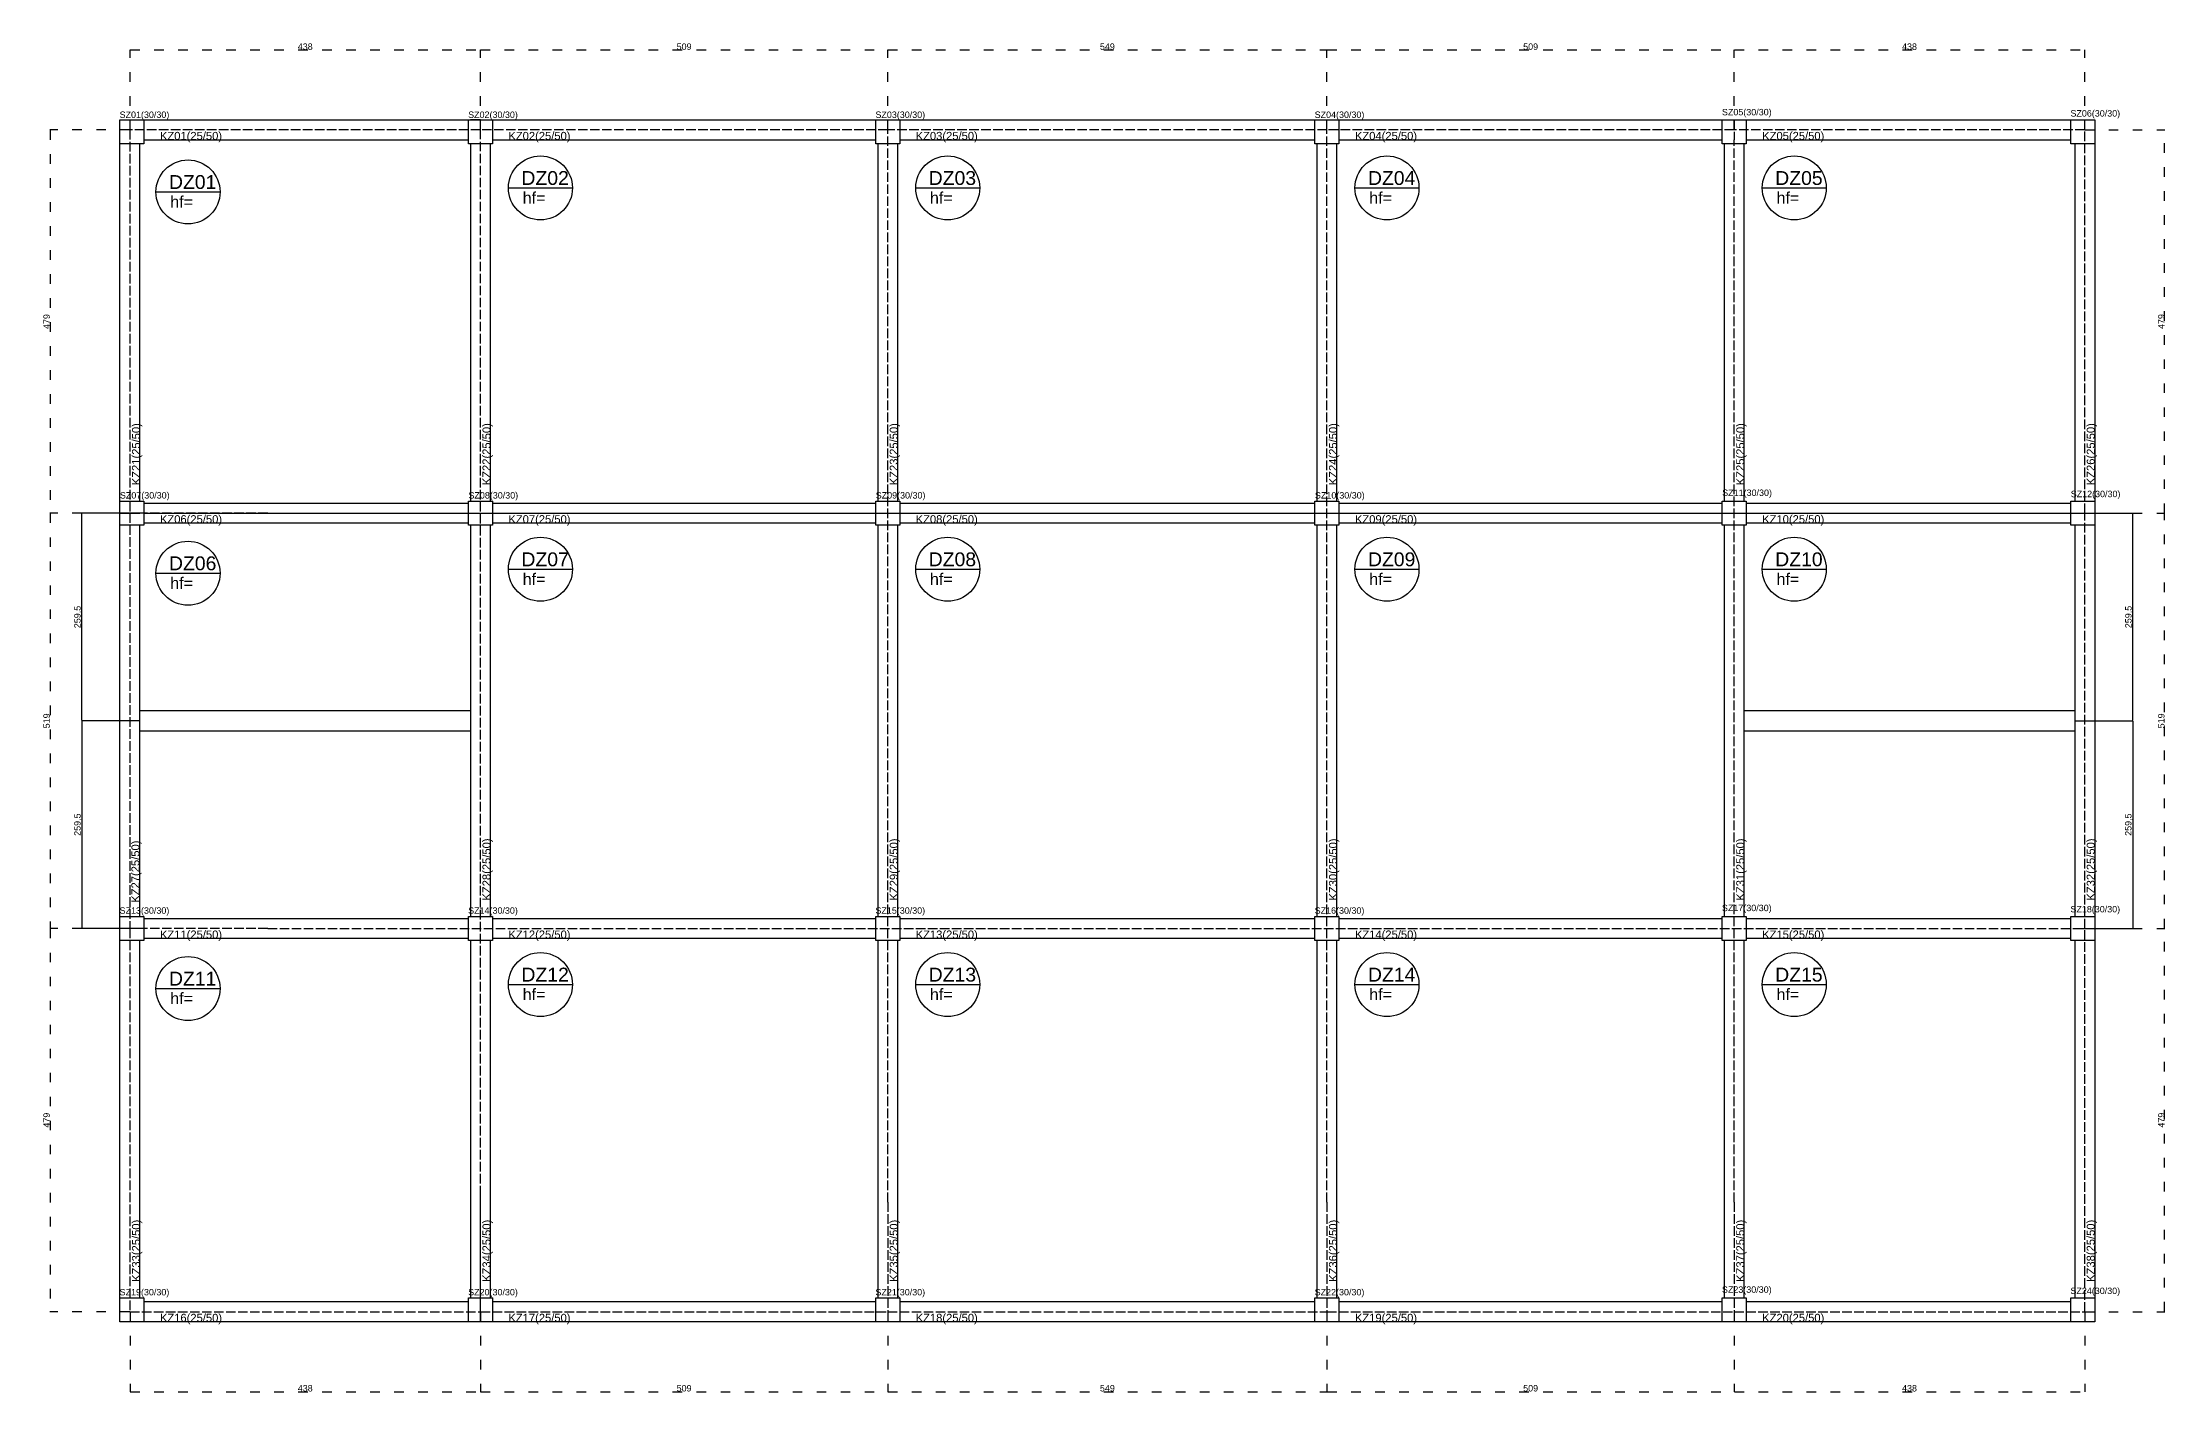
# Model space of a CAD drawing. Header units: centimetres. Extents: x 298 to 3254, y 299 to 4427.
# Drawn here: x 441 to 3094, y 299 to 1986 of the extents above; entities that cross this region are included whole.
import ezdxf

# ---------------------------------------------------------------- set-up
doc = ezdxf.new("R2010")
doc.units = ezdxf.units.CM
doc.linetypes.add('ACAD_ISO02W100', pattern=[15, 12, -3])
doc.linetypes.add('ACAD_ISO03W100', pattern=[30, 12, -18])
for name, color, linetype in [('Düz', 130, 'Continuous'), ('Kesikli', 50, 'ACAD_ISO02W100'), ('kolon', 70, 'Continuous'), ('mesafe düz', 10, 'Continuous'), ('Mesafe Kes', 10, 'ACAD_ISO03W100'), ('çizgi', 7, 'Continuous')]:
    doc.layers.add(name, color=color, linetype=linetype)
doc.styles.get("Standard").update_dxf_attribs({"font": 'arial.ttf'})
doc.dimstyles.new('ISO-25', dxfattribs={"dimscale": 0.1, "dimtxt": 80, "dimasz": 2.5, "dimexe": 1.25, "dimexo": 0.625, "dimtad": 1, "dimtxsty": 'Standard', "dimcen": 2.5, "dimadec": 0, "dimazin": 0, "dimtfac": 1, "dimtmove": 0, "dimatfit": 3, "dimfxl": 1, "dimarcsym": 0})

# ---------------------------------------------------------------- blocks, each defined once
blk = doc.blocks.new('*D8')
at = {"layer": 'Defpoints', "color": 0, "transparency": 16777216}
for p in [(988, 1976.9), (550, 1877), (988, 1877)]:
    blk.add_point(p, dxfattribs=at)
at = {"layer": 'Mesafe Kes', "color": 0, "lineweight": -2, "transparency": 16777216}
for p, q in [((550, 1877.1), (550, 1977)), ((550.2, 1976.9), (987.7, 1976.9)), ((988, 1877.1), (988, 1977))]:
    blk.add_line(p, q, dxfattribs=at)
at = {"layer": 'Mesafe Kes', "color": 0, "transparency": 16777216}
for points in [[(550.2, 1976.9), (550.2, 1976.8), (550, 1976.9)], [(987.7, 1976.9), (987.7, 1976.8), (988, 1976.9)]]:
    blk.add_solid(points, dxfattribs=at)
at = {"layer": 'Mesafe Kes', "color": 0, "transparency": 16777216, "insert": (769, 1981), "char_height": 8, "attachment_point": 5}
blk.add_mtext('438', dxfattribs=at)
blk = doc.blocks.new('*D9')
at = {"layer": 'Defpoints', "color": 0, "transparency": 16777216}
for p in [(1497, 1976.9), (988, 1877), (1497, 1877)]:
    blk.add_point(p, dxfattribs=at)
at = {"layer": 'Mesafe Kes', "color": 0, "lineweight": -2, "transparency": 16777216}
for p, q in [((988, 1877.1), (988, 1977)), ((988.2, 1976.9), (1496.7, 1976.9)), ((1497, 1877.1), (1497, 1977))]:
    blk.add_line(p, q, dxfattribs=at)
at = {"layer": 'Mesafe Kes', "color": 0, "transparency": 16777216}
for points in [[(988.2, 1976.9), (988.2, 1976.8), (988, 1976.9)], [(1496.7, 1976.9), (1496.7, 1976.8), (1497, 1976.9)]]:
    blk.add_solid(points, dxfattribs=at)
at = {"layer": 'Mesafe Kes', "color": 0, "transparency": 16777216, "insert": (1242.5, 1981), "char_height": 8, "attachment_point": 5}
blk.add_mtext('509', dxfattribs=at)
blk = doc.blocks.new('*D10')
at = {"layer": 'Defpoints', "color": 0, "transparency": 16777216}
for p in [(2046, 1976.9), (1497, 1877), (2046, 1877)]:
    blk.add_point(p, dxfattribs=at)
at = {"layer": 'Mesafe Kes', "color": 0, "lineweight": -2, "transparency": 16777216}
for p, q in [((1497, 1877.1), (1497, 1977)), ((1497.2, 1976.9), (2045.7, 1976.9)), ((2046, 1877.1), (2046, 1977))]:
    blk.add_line(p, q, dxfattribs=at)
at = {"layer": 'Mesafe Kes', "color": 0, "transparency": 16777216}
for points in [[(1497.2, 1976.9), (1497.2, 1976.8), (1497, 1976.9)], [(2045.7, 1976.9), (2045.7, 1976.8), (2046, 1976.9)]]:
    blk.add_solid(points, dxfattribs=at)
at = {"layer": 'Mesafe Kes', "color": 0, "transparency": 16777216, "insert": (1771.5, 1981), "char_height": 8, "attachment_point": 5}
blk.add_mtext('549', dxfattribs=at)
blk = doc.blocks.new('*D11')
at = {"layer": 'Defpoints', "color": 0, "transparency": 16777216}
for p in [(2555, 1976.9), (2046, 1877), (2555, 1877)]:
    blk.add_point(p, dxfattribs=at)
at = {"layer": 'Mesafe Kes', "color": 0, "lineweight": -2, "transparency": 16777216}
for p, q in [((2046, 1877.1), (2046, 1977)), ((2046.2, 1976.9), (2554.7, 1976.9)), ((2555, 1877.1), (2555, 1977))]:
    blk.add_line(p, q, dxfattribs=at)
at = {"layer": 'Mesafe Kes', "color": 0, "transparency": 16777216}
for points in [[(2046.2, 1976.9), (2046.2, 1976.8), (2046, 1976.9)], [(2554.7, 1976.9), (2554.7, 1976.8), (2555, 1976.9)]]:
    blk.add_solid(points, dxfattribs=at)
at = {"layer": 'Mesafe Kes', "color": 0, "transparency": 16777216, "insert": (2300.5, 1981), "char_height": 8, "attachment_point": 5}
blk.add_mtext('509', dxfattribs=at)
blk = doc.blocks.new('*D12')
at = {"layer": 'Defpoints', "color": 0, "transparency": 16777216}
for p in [(2993, 1976.9), (2555, 1877), (2993, 1877)]:
    blk.add_point(p, dxfattribs=at)
at = {"layer": 'Mesafe Kes', "color": 0, "lineweight": -2, "transparency": 16777216}
for p, q in [((2555, 1877.1), (2555, 1977)), ((2555.2, 1976.9), (2992.7, 1976.9)), ((2993, 1877.1), (2993, 1977))]:
    blk.add_line(p, q, dxfattribs=at)
at = {"layer": 'Mesafe Kes', "color": 0, "transparency": 16777216}
for points in [[(2555.2, 1976.9), (2555.2, 1976.8), (2555, 1976.9)], [(2992.7, 1976.9), (2992.7, 1976.8), (2993, 1976.9)]]:
    blk.add_solid(points, dxfattribs=at)
at = {"layer": 'Mesafe Kes', "color": 0, "transparency": 16777216, "insert": (2774, 1981), "char_height": 8, "attachment_point": 5}
blk.add_mtext('438', dxfattribs=at)
blk = doc.blocks.new('*D13')
at = {"layer": 'Defpoints', "color": 0, "transparency": 16777216}
for p in [(550, 1877), (450, 1398), (550, 1398)]:
    blk.add_point(p, dxfattribs=at)
at = {"layer": 'Mesafe Kes', "color": 0, "lineweight": -2, "transparency": 16777216}
for p, q in [((549.9, 1877), (449.8, 1877)), ((450, 1876.8), (450, 1398.3)), ((549.9, 1398), (449.8, 1398))]:
    blk.add_line(p, q, dxfattribs=at)
at = {"layer": 'Mesafe Kes', "color": 0, "transparency": 16777216}
for points in [[(449.9, 1876.8), (450, 1876.8), (450, 1877)], [(449.9, 1398.3), (450, 1398.3), (450, 1398)]]:
    blk.add_solid(points, dxfattribs=at)
at = {"layer": 'Mesafe Kes', "color": 0, "transparency": 16777216, "insert": (445.8, 1637.5), "char_height": 8, "attachment_point": 5, "rotation": 90}
blk.add_mtext('479', dxfattribs=at)
blk = doc.blocks.new('*D14')
at = {"layer": 'Defpoints', "color": 0, "transparency": 16777216}
for p in [(550, 1398), (450, 879), (550, 879)]:
    blk.add_point(p, dxfattribs=at)
at = {"layer": 'Mesafe Kes', "color": 0, "lineweight": -2, "transparency": 16777216}
for p, q in [((549.9, 1398), (449.8, 1398)), ((450, 1397.8), (450, 879.3)), ((549.9, 879), (449.8, 879))]:
    blk.add_line(p, q, dxfattribs=at)
at = {"layer": 'Mesafe Kes', "color": 0, "transparency": 16777216}
for points in [[(449.9, 1397.8), (450, 1397.8), (450, 1398)], [(449.9, 879.3), (450, 879.3), (450, 879)]]:
    blk.add_solid(points, dxfattribs=at)
at = {"layer": 'Mesafe Kes', "color": 0, "transparency": 16777216, "insert": (445.8, 1138.5), "char_height": 8, "attachment_point": 5, "rotation": 90}
blk.add_mtext('519', dxfattribs=at)
blk = doc.blocks.new('*D15')
at = {"layer": 'Defpoints', "color": 0, "transparency": 16777216}
for p in [(550, 879), (450, 400), (550, 400)]:
    blk.add_point(p, dxfattribs=at)
at = {"layer": 'Mesafe Kes', "color": 0, "lineweight": -2, "transparency": 16777216}
for p, q in [((549.9, 879), (449.8, 879)), ((450, 878.8), (450, 400.3)), ((549.9, 400), (449.8, 400))]:
    blk.add_line(p, q, dxfattribs=at)
at = {"layer": 'Mesafe Kes', "color": 0, "transparency": 16777216}
for points in [[(449.9, 878.8), (450, 878.8), (450, 879)], [(449.9, 400.3), (450, 400.3), (450, 400)]]:
    blk.add_solid(points, dxfattribs=at)
at = {"layer": 'Mesafe Kes', "color": 0, "transparency": 16777216, "insert": (445.8, 639.5), "char_height": 8, "attachment_point": 5, "rotation": 90}
blk.add_mtext('479', dxfattribs=at)
blk = doc.blocks.new('*D16')
at = {"layer": 'Defpoints', "color": 0, "transparency": 16777216}
for p in [(550, 400), (988, 400), (988, 300.2)]:
    blk.add_point(p, dxfattribs=at)
at = {"layer": 'Mesafe Kes', "color": 0, "lineweight": -2, "transparency": 16777216}
for p, q in [((550, 399.9), (550, 300.1)), ((988, 399.9), (988, 300.1)), ((550.2, 300.2), (987.7, 300.2))]:
    blk.add_line(p, q, dxfattribs=at)
at = {"layer": 'Mesafe Kes', "color": 0, "transparency": 16777216}
for points in [[(550.2, 300.3), (550.2, 300.2), (550, 300.2)], [(987.7, 300.3), (987.7, 300.2), (988, 300.2)]]:
    blk.add_solid(points, dxfattribs=at)
at = {"layer": 'Mesafe Kes', "color": 0, "transparency": 16777216, "insert": (769, 304.4), "char_height": 8, "attachment_point": 5}
blk.add_mtext('438', dxfattribs=at)
blk = doc.blocks.new('*D17')
at = {"layer": 'Defpoints', "color": 0, "transparency": 16777216}
for p in [(988, 400), (1497, 400), (1497, 300.2)]:
    blk.add_point(p, dxfattribs=at)
at = {"layer": 'Mesafe Kes', "color": 0, "lineweight": -2, "transparency": 16777216}
for p, q in [((988, 399.9), (988, 300.1)), ((1497, 399.9), (1497, 300.1)), ((988.2, 300.2), (1496.7, 300.2))]:
    blk.add_line(p, q, dxfattribs=at)
at = {"layer": 'Mesafe Kes', "color": 0, "transparency": 16777216}
for points in [[(988.2, 300.3), (988.2, 300.2), (988, 300.2)], [(1496.7, 300.3), (1496.7, 300.2), (1497, 300.2)]]:
    blk.add_solid(points, dxfattribs=at)
at = {"layer": 'Mesafe Kes', "color": 0, "transparency": 16777216, "insert": (1242.5, 304.4), "char_height": 8, "attachment_point": 5}
blk.add_mtext('509', dxfattribs=at)
blk = doc.blocks.new('*D18')
at = {"layer": 'Defpoints', "color": 0, "transparency": 16777216}
for p in [(1497, 400), (2046, 400), (2046, 300.2)]:
    blk.add_point(p, dxfattribs=at)
at = {"layer": 'Mesafe Kes', "color": 0, "lineweight": -2, "transparency": 16777216}
for p, q in [((1497, 399.9), (1497, 300.1)), ((2046, 399.9), (2046, 300.1)), ((1497.2, 300.2), (2045.7, 300.2))]:
    blk.add_line(p, q, dxfattribs=at)
at = {"layer": 'Mesafe Kes', "color": 0, "transparency": 16777216}
for points in [[(1497.2, 300.3), (1497.2, 300.2), (1497, 300.2)], [(2045.7, 300.3), (2045.7, 300.2), (2046, 300.2)]]:
    blk.add_solid(points, dxfattribs=at)
at = {"layer": 'Mesafe Kes', "color": 0, "transparency": 16777216, "insert": (1771.5, 304.4), "char_height": 8, "attachment_point": 5}
blk.add_mtext('549', dxfattribs=at)
blk = doc.blocks.new('*D19')
at = {"layer": 'Defpoints', "color": 0, "transparency": 16777216}
for p in [(2046, 400), (2555, 400), (2555, 300.2)]:
    blk.add_point(p, dxfattribs=at)
at = {"layer": 'Mesafe Kes', "color": 0, "lineweight": -2, "transparency": 16777216}
for p, q in [((2046, 399.9), (2046, 300.1)), ((2555, 399.9), (2555, 300.1)), ((2046.2, 300.2), (2554.7, 300.2))]:
    blk.add_line(p, q, dxfattribs=at)
at = {"layer": 'Mesafe Kes', "color": 0, "transparency": 16777216}
for points in [[(2046.2, 300.3), (2046.2, 300.2), (2046, 300.2)], [(2554.7, 300.3), (2554.7, 300.2), (2555, 300.2)]]:
    blk.add_solid(points, dxfattribs=at)
at = {"layer": 'Mesafe Kes', "color": 0, "transparency": 16777216, "insert": (2300.5, 304.4), "char_height": 8, "attachment_point": 5}
blk.add_mtext('509', dxfattribs=at)
blk = doc.blocks.new('*D20')
at = {"layer": 'Defpoints', "color": 0, "transparency": 16777216}
for p in [(2555, 400), (2993, 400), (2993, 300.2)]:
    blk.add_point(p, dxfattribs=at)
at = {"layer": 'Mesafe Kes', "color": 0, "lineweight": -2, "transparency": 16777216}
for p, q in [((2555, 399.9), (2555, 300.1)), ((2993, 399.9), (2993, 300.1)), ((2555.2, 300.2), (2992.7, 300.2))]:
    blk.add_line(p, q, dxfattribs=at)
at = {"layer": 'Mesafe Kes', "color": 0, "transparency": 16777216}
for points in [[(2555.2, 300.3), (2555.2, 300.2), (2555, 300.2)], [(2992.7, 300.3), (2992.7, 300.2), (2993, 300.2)]]:
    blk.add_solid(points, dxfattribs=at)
at = {"layer": 'Mesafe Kes', "color": 0, "transparency": 16777216, "insert": (2774, 304.4), "char_height": 8, "attachment_point": 5}
blk.add_mtext('438', dxfattribs=at)
blk = doc.blocks.new('*D21')
at = {"layer": 'Defpoints', "color": 0, "transparency": 16777216}
for p in [(2993, 879), (3092.9, 879), (2993, 400)]:
    blk.add_point(p, dxfattribs=at)
at = {"layer": 'Mesafe Kes', "color": 0, "lineweight": -2, "transparency": 16777216}
for p, q in [((2993, 879), (3093, 879)), ((3092.9, 400.3), (3092.9, 878.8)), ((2993, 400), (3093, 400))]:
    blk.add_line(p, q, dxfattribs=at)
at = {"layer": 'Mesafe Kes', "color": 0, "transparency": 16777216}
for points in [[(3092.9, 878.8), (3093, 878.8), (3092.9, 879)], [(3092.9, 400.3), (3093, 400.3), (3092.9, 400)]]:
    blk.add_solid(points, dxfattribs=at)
at = {"layer": 'Mesafe Kes', "color": 0, "transparency": 16777216, "insert": (3088.8, 639.5), "char_height": 8, "attachment_point": 5, "rotation": 90}
blk.add_mtext('479', dxfattribs=at)
blk = doc.blocks.new('*D22')
at = {"layer": 'Defpoints', "color": 0, "transparency": 16777216}
for p in [(2993, 1398), (3092.9, 1398), (2993, 879)]:
    blk.add_point(p, dxfattribs=at)
at = {"layer": 'Mesafe Kes', "color": 0, "lineweight": -2, "transparency": 16777216}
for p, q in [((2993, 1398), (3093, 1398)), ((3092.9, 879.3), (3092.9, 1397.8)), ((2993, 879), (3093, 879))]:
    blk.add_line(p, q, dxfattribs=at)
at = {"layer": 'Mesafe Kes', "color": 0, "transparency": 16777216}
for points in [[(3092.9, 1397.8), (3093, 1397.8), (3092.9, 1398)], [(3092.9, 879.3), (3093, 879.3), (3092.9, 879)]]:
    blk.add_solid(points, dxfattribs=at)
at = {"layer": 'Mesafe Kes', "color": 0, "transparency": 16777216, "insert": (3088.8, 1138.5), "char_height": 8, "attachment_point": 5, "rotation": 90}
blk.add_mtext('519', dxfattribs=at)
blk = doc.blocks.new('*D23')
at = {"layer": 'Defpoints', "color": 0, "transparency": 16777216}
for p in [(2993, 1877), (3092.9, 1877), (2993, 1398)]:
    blk.add_point(p, dxfattribs=at)
at = {"layer": 'Mesafe Kes', "color": 0, "lineweight": -2, "transparency": 16777216}
for p, q in [((2993, 1877), (3093, 1877)), ((3092.9, 1398.3), (3092.9, 1876.8)), ((2993, 1398), (3093, 1398))]:
    blk.add_line(p, q, dxfattribs=at)
at = {"layer": 'Mesafe Kes', "color": 0, "transparency": 16777216}
for points in [[(3092.9, 1876.8), (3093, 1876.8), (3092.9, 1877)], [(3092.9, 1398.3), (3093, 1398.3), (3092.9, 1398)]]:
    blk.add_solid(points, dxfattribs=at)
at = {"layer": 'Mesafe Kes', "color": 0, "transparency": 16777216, "insert": (3088.8, 1637.5), "char_height": 8, "attachment_point": 5, "rotation": 90}
blk.add_mtext('479', dxfattribs=at)
blk = doc.blocks.new('*D25')
at = {"layer": 'Defpoints', "color": 0, "transparency": 16777216}
for p in [(2980.5, 1398), (3053.1, 1398), (2980.5, 1138.5)]:
    blk.add_point(p, dxfattribs=at)
at = {"layer": 'mesafe düz', "color": 0, "lineweight": -2, "transparency": 16777216}
for p, q in [((2980.5, 1398), (3053.3, 1398)), ((3053.1, 1138.8), (3053.1, 1397.8)), ((2980.5, 1138.5), (3053.3, 1138.5))]:
    blk.add_line(p, q, dxfattribs=at)
at = {"layer": 'mesafe düz', "color": 0, "transparency": 16777216}
for points in [[(3053.1, 1397.8), (3053.2, 1397.8), (3053.1, 1398)], [(3053.1, 1138.8), (3053.2, 1138.8), (3053.1, 1138.5)]]:
    blk.add_solid(points, dxfattribs=at)
at = {"layer": 'mesafe düz', "color": 0, "transparency": 16777216, "insert": (3048.3, 1268.3), "char_height": 8, "attachment_point": 5, "rotation": 90}
blk.add_mtext('259,5', dxfattribs=at)
blk = doc.blocks.new('*D26')
at = {"layer": 'Defpoints', "color": 0, "transparency": 16777216}
for p in [(2980.5, 1138.5), (2980.5, 879), (3053.1, 879)]:
    blk.add_point(p, dxfattribs=at)
at = {"layer": 'mesafe düz', "color": 0, "lineweight": -2, "transparency": 16777216}
for p, q in [((2980.5, 1138.5), (3053.2, 1138.5)), ((3053.1, 1138.3), (3053.1, 879.3)), ((2980.5, 879), (3053.2, 879))]:
    blk.add_line(p, q, dxfattribs=at)
at = {"layer": 'mesafe düz', "color": 0, "transparency": 16777216}
for points in [[(3053.1, 1138.3), (3053.1, 1138.3), (3053.1, 1138.5)], [(3053.1, 879.3), (3053.1, 879.3), (3053.1, 879)]]:
    blk.add_solid(points, dxfattribs=at)
at = {"layer": 'mesafe düz', "color": 0, "transparency": 16777216, "insert": (3048.2, 1008.8), "char_height": 8, "attachment_point": 5, "rotation": 90}
blk.add_mtext('259,5', dxfattribs=at)
blk = doc.blocks.new('*D28')
at = {"layer": 'Defpoints', "color": 0, "transparency": 16777216}
for p in [(562.5, 1138.5), (489.9, 879), (562.5, 879)]:
    blk.add_point(p, dxfattribs=at)
at = {"layer": 'mesafe düz', "color": 0, "lineweight": -2, "transparency": 16777216}
for p, q in [((562.4, 1138.5), (489.8, 1138.5)), ((489.9, 1138.3), (489.9, 879.3)), ((562.4, 879), (489.8, 879))]:
    blk.add_line(p, q, dxfattribs=at)
at = {"layer": 'mesafe düz', "color": 0, "transparency": 16777216}
for points in [[(489.9, 1138.3), (490, 1138.3), (489.9, 1138.5)], [(489.9, 879.3), (490, 879.3), (489.9, 879)]]:
    blk.add_solid(points, dxfattribs=at)
at = {"layer": 'mesafe düz', "color": 0, "transparency": 16777216, "insert": (485, 1008.8), "char_height": 8, "attachment_point": 5, "rotation": 90}
blk.add_mtext('259,5', dxfattribs=at)
blk = doc.blocks.new('*D69')
at = {"layer": 'Defpoints', "color": 0, "transparency": 16777216}
for p in [(489.8, 1398), (562.5, 1398), (562.5, 1138.5)]:
    blk.add_point(p, dxfattribs=at)
at = {"layer": 'mesafe düz', "color": 0, "lineweight": -2, "transparency": 16777216}
for p, q in [((562.4, 1398), (489.7, 1398)), ((489.8, 1138.8), (489.8, 1397.8)), ((562.4, 1138.5), (489.7, 1138.5))]:
    blk.add_line(p, q, dxfattribs=at)
at = {"layer": 'mesafe düz', "color": 0, "transparency": 16777216}
for points in [[(489.8, 1397.8), (489.9, 1397.8), (489.8, 1398)], [(489.8, 1138.8), (489.9, 1138.8), (489.8, 1138.5)]]:
    blk.add_solid(points, dxfattribs=at)
at = {"layer": 'mesafe düz', "color": 0, "transparency": 16777216, "insert": (485, 1268.3), "char_height": 8, "attachment_point": 5, "rotation": 90}
blk.add_mtext('259,5', dxfattribs=at)

msp = doc.modelspace()

# ---------------------------------------------------------------- linework, layer by layer
at = {"layer": 'Düz'}
for p, q in [((537.466, 1877.009), (537.466, 1889.509)), ((537.466, 1889.509), (549.966, 1889.509)), ((549.966, 1889.509), (987.966, 1889.509)), ((987.966, 1889.509), (975.466, 1889.509)), ((987.966, 1889.509), (975.466, 1889.509)), ((987.966, 1889.509), (1496.966, 1889.509)), ((1496.966, 1889.509), (2045.966, 1889.509)), ((2045.966, 1889.509), (2554.966, 1889.509)), ((2554.966, 1889.509), (2992.966, 1889.509)), ((2992.966, 1889.509), (3005.466, 1889.509)), ((3005.466, 1889.509), (3005.466, 1877.009)), ((537.466, 1398.009), (537.466, 1877.009)), ((562.466, 1413.009), (562.466, 1859.509)), ((567.466, 1864.509), (972.966, 1864.509)), ((975.466, 1859.509), (975.466, 1413.009)), ((1000.466, 1413.009), (1000.466, 1859.509)), ((1002.966, 1864.509), (1481.966, 1864.509)), ((1484.466, 1859.509), (1484.466, 1413.009)), ((1509.466, 1413.009), (1509.466, 1859.509)), ((1511.966, 1864.509), (2030.966, 1864.509)), ((2033.466, 1859.509), (2033.466, 1413.009)), ((2058.466, 1413.009), (2058.466, 1859.509)), ((2060.966, 1864.509), (2539.966, 1864.509)), ((2542.466, 1859.509), (2542.466, 1413.009)), ((2567.466, 1413.009), (2567.466, 1859.509)), ((2569.966, 1864.509), (2975.466, 1864.509)), ((2980.466, 1859.509), (2980.466, 1413.009)), ((3005.466, 1877.009), (3005.466, 1398.009)), ((537.466, 1398.009), (537.466, 1410.509)), ((567.466, 1410.509), (972.966, 1410.509)), ((1002.966, 1410.509), (1481.966, 1410.509)), ((1511.966, 1410.509), (2030.966, 1410.509)), ((2060.966, 1410.509), (2539.966, 1410.509)), ((2569.966, 1410.509), (2975.466, 1410.509)), ((3005.466, 1410.509), (3005.466, 1385.509)), ((537.466, 879.009), (537.466, 1398.009)), ((537.466, 1398.009), (562.466, 1398.009)), ((562.466, 894.009), (562.466, 1383.009)), ((567.466, 1398.009), (987.966, 1398.009)), ((972.966, 1385.509), (567.466, 1385.509)), ((975.466, 1383.009), (975.466, 894.009)), ((987.966, 1398.009), (1496.966, 1398.009)), ((1000.466, 894.009), (1000.466, 1383.009)), ((1481.966, 1385.509), (1002.966, 1385.509)), ((1484.466, 1383.009), (1484.466, 894.009)), ((1496.966, 1398.009), (2045.966, 1398.009)), ((1509.466, 894.009), (1509.466, 1383.009)), ((2030.966, 1385.509), (1511.966, 1385.509)), ((2033.466, 1383.009), (2033.466, 894.009)), ((2045.966, 1398.009), (2554.966, 1398.009)), ((2058.466, 894.009), (2058.466, 1383.009)), ((2539.966, 1385.509), (2060.966, 1385.509)), ((2542.466, 1383.009), (2542.466, 894.009)), ((2554.966, 1398.009), (3005.466, 1398.009)), ((2567.466, 894.009), (2567.466, 1383.009)), ((2975.466, 1385.509), (2569.966, 1385.509)), ((2980.466, 1383.009), (2980.466, 893.999)), ((3005.466, 1398.009), (3005.466, 879.009)), ((975.466, 1151.009), (562.466, 1151.009)), ((2980.466, 1151.009), (2567.466, 1151.009)), ((562.466, 1126.009), (975.466, 1126.009)), ((2567.466, 1126.009), (2980.466, 1126.009)), ((537.466, 879.009), (537.466, 891.509)), ((537.466, 400.009), (537.466, 879.009)), ((567.466, 891.509), (972.966, 891.509)), ((1002.966, 891.509), (1481.966, 891.509)), ((1511.966, 891.509), (2030.966, 891.509)), ((2060.966, 891.509), (2539.966, 891.509)), ((2569.966, 891.509), (2975.466, 891.509)), ((3005.466, 891.509), (3005.466, 866.509)), ((3005.466, 879.009), (3005.466, 400.009)), ((562.466, 417.509), (562.466, 864.009)), ((972.966, 866.509), (567.466, 866.509)), ((975.466, 864.009), (975.466, 417.509)), ((1000.466, 417.509), (1000.466, 864.009)), ((1481.966, 866.509), (1002.966, 866.509)), ((1484.466, 864.009), (1484.466, 417.509)), ((1509.466, 417.509), (1509.466, 864.009)), ((2030.966, 866.509), (1511.966, 866.509)), ((2033.466, 864.009), (2033.466, 417.509)), ((2058.466, 417.509), (2058.466, 864.009)), ((2539.966, 866.509), (2060.966, 866.509)), ((2542.466, 864.009), (2542.466, 417.509)), ((2567.466, 417.509), (2567.466, 864.009)), ((2975.466, 866.509), (2569.966, 866.509)), ((2980.466, 864.009), (2980.466, 417.074)), ((537.466, 387.509), (537.466, 400.009)), ((972.966, 412.509), (567.466, 412.509)), ((1481.966, 412.509), (1002.966, 412.509)), ((2030.966, 412.509), (1511.966, 412.509)), ((2539.966, 412.509), (2060.966, 412.509)), ((2975.466, 412.509), (2569.966, 412.509)), ((3005.466, 400.009), (3005.466, 387.509)), ((549.966, 387.509), (537.466, 387.509)), ((987.966, 387.509), (549.966, 387.509)), ((1496.966, 387.509), (987.966, 387.509)), ((2045.966, 387.509), (1496.966, 387.509)), ((2554.966, 387.509), (2045.966, 387.509)), ((2992.966, 387.509), (2554.966, 387.509)), ((3005.466, 387.509), (2992.966, 387.509))]:
    msp.add_line(p, q, dxfattribs=at)
at = {"layer": 'Kesikli'}
for p, q in [((987.966, 545.294), (987.966, 1889.509)), ((1496.966, 536.929), (1496.966, 1889.509)), ((2045.966, 536.929), (2045.966, 1889.509)), ((2554.966, 1889.509), (2554.966, 1864.509)), ((987.966, 1877.009), (549.966, 1877.009)), ((549.966, 1877.009), (549.966, 1398.009)), ((1496.966, 1877.009), (987.966, 1877.009)), ((2045.966, 1877.009), (1496.966, 1877.009)), ((2554.966, 1877.009), (2045.966, 1877.009)), ((2992.966, 1877.009), (2554.966, 1877.009)), ((2554.966, 536.929), (2554.966, 1864.509)), ((2992.966, 1398.009), (2992.966, 1877.009)), ((722.04, 1398.009), (537.466, 1398.009)), ((549.966, 1398.009), (549.966, 879.009)), ((722.04, 1398.009), (2768.021, 1398.009)), ((2768.021, 1398.009), (3005.466, 1398.009)), ((2992.966, 879.009), (2992.966, 1398.009)), ((722.04, 879.009), (537.466, 879.009)), ((549.966, 879.009), (549.966, 400.009)), ((722.04, 879.009), (2768.021, 879.009)), ((2768.021, 879.009), (3005.466, 879.009)), ((2992.966, 400.009), (2992.966, 879.009)), ((1496.966, 536.929), (1496.966, 387.509)), ((2045.966, 536.929), (2045.966, 387.509)), ((2554.966, 536.929), (2554.966, 387.509)), ((549.966, 400.009), (987.966, 400.009)), ((987.966, 400.009), (1496.966, 400.009)), ((1496.966, 400.009), (2045.966, 400.009)), ((2045.966, 400.009), (2554.966, 400.009)), ((2554.966, 400.009), (2992.966, 400.009))]:
    msp.add_line(p, q, dxfattribs=at)
at = {"layer": 'kolon'}
msp.add_line((987.966, 387.509), (987.966, 545.294), dxfattribs=at)
for points in [[(537.466, 1889.509), (567.466, 1889.509), (567.466, 1859.509), (537.466, 1859.509)], [(972.966, 1889.509), (1002.966, 1889.509), (1002.966, 1859.509), (972.966, 1859.509)], [(1481.966, 1889.509), (1511.966, 1889.509), (1511.966, 1859.509), (1481.966, 1859.509)], [(2030.966, 1889.509), (2060.966, 1889.509), (2060.966, 1859.509), (2030.966, 1859.509)], [(2539.966, 1889.509), (2569.966, 1889.509), (2569.966, 1859.509), (2539.966, 1859.509)], [(2975.466, 1889.509), (3005.466, 1889.509), (3005.466, 1859.509), (2975.466, 1859.509)], [(537.466, 1413.009), (567.466, 1413.009), (567.466, 1383.009), (537.466, 1383.009)], [(972.966, 1413.009), (1002.966, 1413.009), (1002.966, 1383.009), (972.966, 1383.009)], [(1481.966, 1413.009), (1511.966, 1413.009), (1511.966, 1383.009), (1481.966, 1383.009)], [(2030.966, 1413.009), (2060.966, 1413.009), (2060.966, 1383.009), (2030.966, 1383.009)], [(2539.966, 1413.009), (2569.966, 1413.009), (2569.966, 1383.009), (2539.966, 1383.009)], [(2975.466, 1413.009), (3005.466, 1413.009), (3005.466, 1383.009), (2975.466, 1383.009)], [(537.466, 894.009), (567.466, 894.009), (567.466, 864.009), (537.466, 864.009)], [(972.966, 894.009), (1002.966, 894.009), (1002.966, 864.009), (972.966, 864.009)], [(1481.966, 894.009), (1511.966, 894.009), (1511.966, 864.009), (1481.966, 864.009)], [(2030.966, 894.009), (2060.966, 894.009), (2060.966, 864.009), (2030.966, 864.009)], [(2539.966, 894.009), (2569.966, 894.009), (2569.966, 864.009), (2539.966, 864.009)], [(2975.466, 894.009), (3005.466, 894.009), (3005.466, 864.009), (2975.466, 864.009)], [(537.466, 417.509), (567.466, 417.509), (567.466, 387.509), (537.466, 387.509)], [(972.966, 417.509), (1002.966, 417.509), (1002.966, 387.509), (972.966, 387.509)], [(1481.966, 417.509), (1511.966, 417.509), (1511.966, 387.509), (1481.966, 387.509)], [(2030.966, 417.509), (2060.966, 417.509), (2060.966, 387.509), (2030.966, 387.509)], [(2539.966, 417.509), (2569.966, 417.509), (2569.966, 387.509), (2539.966, 387.509)], [(2975.466, 417.509), (3005.466, 417.509), (3005.466, 387.509), (2975.466, 387.509)]]:
    msp.add_lwpolyline(points, close=True, dxfattribs=at)
at = {"layer": 'çizgi'}
for p, q in [((1022.966, 1804.509), (1102.966, 1804.509)), ((1531.966, 1804.509), (1611.966, 1804.509)), ((2080.966, 1804.509), (2160.966, 1804.509)), ((2589.966, 1804.509), (2669.966, 1804.509)), ((582.466, 1799.509), (662.466, 1799.509)), ((1022.966, 1328.009), (1102.966, 1328.009)), ((1531.966, 1328.009), (1611.966, 1328.009)), ((2080.966, 1328.009), (2160.966, 1328.009)), ((2589.966, 1328.009), (2669.966, 1328.009)), ((582.466, 1323.009), (662.466, 1323.009)), ((582.466, 804.009), (662.466, 804.009)), ((1022.966, 809.009), (1102.966, 809.009)), ((1531.966, 809.009), (1611.966, 809.009)), ((2080.966, 809.009), (2160.966, 809.009)), ((2589.966, 809.009), (2669.966, 809.009))]:
    msp.add_line(p, q, dxfattribs=at)
for centre in [(622.466, 1799.509), (1062.966, 1804.509), (1571.966, 1804.509), (2120.966, 1804.509), (2629.966, 1804.509), (622.466, 1323.009), (1062.966, 1328.009), (1571.966, 1328.009), (2120.966, 1328.009), (2629.966, 1328.009), (622.466, 804.009), (1062.966, 809.009), (1571.966, 809.009), (2120.966, 809.009), (2629.966, 809.009)]:
    msp.add_circle(centre, 40, dxfattribs=at)

# ---------------------------------------------------------------- texts
at = {"layer": 'çizgi', "attachment_point": 1}
for s, width, gutter_width, heights, insert, char_height in [('\\A1;SZ01(30/30)', 14.99433, 12.5, [0], (536.989, 1899.998), 8), ('\\A1;SZ02(30/30)', 14.99433, 12.5, [0], (972.61, 1899.998), 8), ('\\A1;SZ03(30/30)', 14.99433, 12.5, [0], (1481.633, 1899.998), 8), ('\\A1;SZ04(30/30)', 14.99433, 12.5, [0], (2030.582, 1899.998), 8), ('\\A1;SZ05(30/30)', 14.99433, 12.5, [0], (2539.609, 1903.238), 8), ('\\A1;SZ06(30/30)', 14.99433, 12.5, [0], (2975.159, 1901.698), 8), ('\\A1;KZ01(25/50)', 75.42651, 12.5, [0], (587.393, 1874.514), 10), ('\\A1;KZ02(25/50)', 75.42651, 12.5, [0], (1022.893, 1874.514), 10), ('\\A1;KZ03(25/50)', 75.42651, 12.5, [0], (1531.893, 1874.514), 10), ('\\A1;KZ04(25/50)', 75.42651, 12.5, [0], (2080.893, 1874.514), 10), ('\\A1;KZ05(25/50)', 75.42651, 12.5, [0], (2589.893, 1874.514), 10), ('DZ01', 57.79378, 86.755, [17.718], (598.688, 1820.554), 17.3509), ('DZ02', 57.79378, 86.755, [17.718], (1039.188, 1825.554), 17.3509), ('DZ03', 57.79378, 86.755, [17.718], (1548.188, 1825.554), 17.3509), ('DZ04', 57.79378, 86.755, [17.718], (2097.188, 1825.554), 17.3509), ('DZ05', 57.79378, 86.755, [17.718], (2606.188, 1825.554), 17.3509), ('hf=', 21.61151, 71.874, [0], (600.284, 1794.359), 14.3749), ('hf=', 21.61151, 71.874, [0], (1040.784, 1799.359), 14.3749), ('hf=', 21.61151, 71.874, [0], (1549.784, 1799.359), 14.3749), ('hf=', 21.61151, 71.874, [0], (2098.784, 1799.359), 14.3749), ('hf=', 21.61151, 71.874, [0], (2607.784, 1799.359), 14.3749), ('\\A1;SZ07(30/30)', 14.99433, 12.5, [0], (537.361, 1424.341), 8), ('\\A1;SZ08(30/30)', 14.99433, 12.5, [0], (972.981, 1424.341), 8), ('\\A1;SZ09(30/30)', 14.99433, 12.5, [0], (1482.004, 1424.341), 8), ('\\A1;SZ10(30/30)', 14.99433, 12.5, [0], (2030.953, 1424.341), 8), ('\\A1;SZ11(30/30)', 14.99433, 12.5, [0], (2539.98, 1427.582), 8), ('\\A1;SZ12(30/30)', 14.99433, 12.5, [0], (2975.53, 1426.041), 8), ('\\A1;KZ06(25/50)', 75.42651, 12.5, [0], (587.393, 1395.514), 10), ('\\A1;KZ07(25/50)', 75.42651, 12.5, [0], (1022.893, 1395.514), 10), ('\\A1;KZ08(25/50)', 75.42651, 12.5, [0], (1531.893, 1395.514), 10), ('\\A1;KZ09(25/50)', 75.42651, 12.5, [0], (2080.893, 1395.514), 10), ('\\A1;KZ10(25/50)', 75.42651, 12.5, [0], (2589.893, 1395.514), 10), ('DZ06', 57.79378, 86.755, [17.718], (598.688, 1344.054), 17.3509), ('DZ07', 57.79378, 86.755, [17.718], (1039.188, 1349.054), 17.3509), ('DZ08', 57.79378, 86.755, [17.718], (1548.188, 1349.054), 17.3509), ('DZ09', 57.79378, 86.755, [17.718], (2097.188, 1349.054), 17.3509), ('DZ10', 57.79378, 86.755, [17.718], (2606.188, 1349.054), 17.3509), ('hf=', 21.61151, 71.874, [0], (600.284, 1317.859), 14.3749), ('hf=', 21.61151, 71.874, [0], (1040.784, 1322.859), 14.3749), ('hf=', 21.61151, 71.874, [0], (1549.784, 1322.859), 14.3749), ('hf=', 21.61151, 71.874, [0], (2098.784, 1322.859), 14.3749), ('hf=', 21.61151, 71.874, [0], (2607.784, 1322.859), 14.3749), ('\\A1;SZ13(30/30)', 14.99433, 12.5, [0], (536.989, 905.454), 8), ('\\A1;SZ14(30/30)', 14.99433, 12.5, [0], (972.61, 905.454), 8), ('\\A1;SZ15(30/30)', 14.99433, 12.5, [0], (1481.633, 905.454), 8), ('\\A1;SZ16(30/30)', 14.99433, 12.5, [0], (2030.582, 905.454), 8), ('\\A1;SZ17(30/30)', 14.99433, 12.5, [0], (2539.609, 908.695), 8), ('\\A1;SZ18(30/30)', 14.99433, 12.5, [0], (2975.159, 907.154), 8), ('\\A1;KZ11(25/50)', 75.42651, 12.5, [0], (587.393, 876.514), 10), ('\\A1;KZ12(25/50)', 75.42651, 12.5, [0], (1022.893, 876.514), 10), ('\\A1;KZ13(25/50)', 75.42651, 12.5, [0], (1531.893, 876.514), 10), ('\\A1;KZ14(25/50)', 75.42651, 12.5, [0], (2080.893, 876.514), 10), ('\\A1;KZ15(25/50)', 75.42651, 12.5, [0], (2589.893, 876.514), 10), ('DZ11', 57.79378, 86.755, [17.718], (598.688, 825.054), 17.3509), ('DZ12', 57.79378, 86.755, [17.718], (1039.188, 830.054), 17.3509), ('DZ13', 57.79378, 86.755, [17.718], (1548.188, 830.054), 17.3509), ('DZ14', 57.79378, 86.755, [17.718], (2097.188, 830.054), 17.3509), ('DZ15', 57.79378, 86.755, [17.718], (2606.188, 830.054), 17.3509), ('hf=', 21.61151, 71.874, [0], (600.284, 798.859), 14.3749), ('hf=', 21.61151, 71.874, [0], (1040.784, 803.859), 14.3749), ('hf=', 21.61151, 71.874, [0], (1549.784, 803.859), 14.3749), ('hf=', 21.61151, 71.874, [0], (2098.784, 803.859), 14.3749), ('hf=', 21.61151, 71.874, [0], (2607.784, 803.859), 14.3749), ('\\A1;SZ19(30/30)', 14.99433, 12.5, [0], (536.989, 428.529), 8), ('\\A1;SZ20(30/30)', 14.99433, 12.5, [0], (972.61, 428.529), 8), ('\\A1;SZ21(30/30)', 14.99433, 12.5, [0], (1481.633, 428.529), 8), ('\\A1;SZ22(30/30)', 14.99433, 12.5, [0], (2030.582, 428.529), 8), ('\\A1;SZ23(30/30)', 14.99433, 12.5, [0], (2539.609, 431.77), 8), ('\\A1;SZ24(30/30)', 14.99433, 12.5, [0], (2975.159, 430.229), 8), ('\\A1;KZ16(25/50)', 75.42651, 12.5, [0], (587.393, 397.514), 10), ('\\A1;KZ17(25/50)', 75.42651, 12.5, [0], (1022.893, 397.514), 10), ('\\A1;KZ18(25/50)', 75.42651, 12.5, [0], (1531.893, 397.514), 10), ('\\A1;KZ19(25/50)', 75.42651, 12.5, [0], (2080.893, 397.514), 10), ('\\A1;KZ20(25/50)', 75.42651, 12.5, [0], (2589.893, 397.514), 10)]:
    msp.add_mtext_dynamic_manual_height_columns(s, width=width, gutter_width=gutter_width, heights=heights, dxfattribs=dict(at, insert=insert, char_height=char_height))
at = {"layer": 'çizgi', "char_height": 10, "attachment_point": 1, "rotation": 90}
for s, insert in [('\\A1;KZ21(25/50)', (552.514, 1432.92)), ('\\A1;KZ22(25/50)', (990.514, 1432.92)), ('\\A1;KZ23(25/50)', (1499.514, 1432.92)), ('\\A1;KZ24(25/50)', (2048.514, 1432.92)), ('\\A1;KZ25(25/50)', (2557.514, 1432.92)), ('\\A1;\\pxt1;KZ26(25/50)', (2995.514, 1432.92)), ('\\A1;KZ27(25/50)', (551.738, 911.259)), ('\\A1;KZ28(25/50)', (990.514, 913.92)), ('\\A1;KZ29(25/50)', (1499.514, 913.92)), ('\\A1;KZ30(25/50)', (2048.514, 913.92)), ('\\A1;KZ31(25/50)', (2557.514, 913.92)), ('\\A1;KZ32(25/50)', (2995.514, 913.92)), ('\\A1;KZ33(25/50)', (552.514, 437.42)), ('\\A1;KZ34(25/50)', (990.514, 437.42)), ('\\A1;KZ35(25/50)', (1499.514, 437.42)), ('\\A1;KZ36(25/50)', (2048.514, 437.42)), ('\\A1;KZ37(25/50)', (2557.514, 437.42)), ('\\A1;KZ38(25/50)', (2995.514, 437.42))]:
    msp.add_mtext_dynamic_manual_height_columns(s, width=75.42651, gutter_width=12.5, heights=[0], dxfattribs=dict(at, insert=insert))

# ---------------------------------------------------------------- dimensions: what is measured, and where the dimension line sits
at = {"layer": 'mesafe düz'}
for base, p1, p2, picture, middle in [((489.827, 1398.009), (562.466, 1138.509), (562.466, 1398.009), '*D69', (484.957, 1268.259)), ((3053.145, 1398.009), (2980.466, 1138.509), (2980.466, 1398.009), '*D25', (3048.275, 1268.259)), ((489.913, 879.009), (562.466, 1138.509), (562.466, 879.009), '*D28', (485.042, 1008.759)), ((3053.096, 879.009), (2980.466, 1138.509), (2980.466, 879.009), '*D26', (3048.226, 1008.759))]:
    dim = msp.add_linear_dim(base=base, p1=p1, p2=p2, angle=90, dimstyle='ISO-25', dxfattribs=at)
    dim.commit()
    dim.dimension.update_dxf_attribs({"geometry": picture, "text_midpoint": middle})
at = {"layer": 'Mesafe Kes'}
for base, p1, p2, picture, middle in [((987.966, 1976.887), (549.966, 1877.009), (987.966, 1877.009), '*D8', (768.966, 1981.037)), ((987.966, 300.224), (549.966, 400.009), (987.966, 400.009), '*D16', (768.966, 304.374))]:
    dim = msp.add_linear_dim(base=base, p1=p1, p2=p2, dimstyle='ISO-25', dxfattribs=at)
    dim.commit()
    dim.dimension.update_dxf_attribs({"geometry": picture, "text_midpoint": middle})
for base, p1, p2, picture, middle in [((1496.966, 1976.887), (987.966, 1877.009), (1496.966, 1877.009), '*D9', (1242.466, 1981.034)), ((2045.966, 1976.887), (1496.966, 1877.009), (2045.966, 1877.009), '*D10', (1771.466, 1981.034)), ((2554.966, 1976.887), (2045.966, 1877.009), (2554.966, 1877.009), '*D11', (2300.466, 1981.034)), ((2992.966, 1976.887), (2554.966, 1877.009), (2992.966, 1877.009), '*D12', (2773.966, 1981.037)), ((1496.966, 300.224), (987.966, 400.009), (1496.966, 400.009), '*D17', (1242.466, 304.371)), ((2045.966, 300.224), (1496.966, 400.009), (2045.966, 400.009), '*D18', (1771.466, 304.371)), ((2554.966, 300.224), (2045.966, 400.009), (2554.966, 400.009), '*D19', (2300.466, 304.371)), ((2992.966, 300.224), (2554.966, 400.009), (2992.966, 400.009), '*D20', (2773.966, 304.374))]:
    dim = msp.add_linear_dim(base=base, p1=p1, p2=p2, dimstyle='ISO-25', override={"dimtmove": 1}, dxfattribs=at)
    dim.commit()
    dim.dimension.update_dxf_attribs({"geometry": picture, "text_midpoint": middle})
for base, p1, p2, picture, middle in [((449.966, 1398.009), (549.966, 1877.009), (549.966, 1398.009), '*D13', (445.819, 1637.509)), ((3092.916, 879.009), (2992.966, 400.009), (2992.966, 879.009), '*D21', (3088.769, 639.509))]:
    dim = msp.add_linear_dim(base=base, p1=p1, p2=p2, angle=90, dimstyle='ISO-25', dxfattribs=at)
    dim.commit()
    dim.dimension.update_dxf_attribs({"geometry": picture, "text_midpoint": middle})
for base, p1, p2, picture, middle in [((3092.916, 1877.009), (2992.966, 1398.009), (2992.966, 1877.009), '*D23', (3088.769, 1637.509)), ((449.966, 879.009), (549.966, 1398.009), (549.966, 879.009), '*D14', (445.819, 1138.509)), ((3092.916, 1398.009), (2992.966, 879.009), (2992.966, 1398.009), '*D22', (3088.769, 1138.509)), ((449.966, 400.009), (549.966, 879.009), (549.966, 400.009), '*D15', (445.819, 639.509))]:
    dim = msp.add_linear_dim(base=base, p1=p1, p2=p2, angle=90, dimstyle='ISO-25', override={"dimtmove": 1}, dxfattribs=at)
    dim.commit()
    dim.dimension.update_dxf_attribs({"geometry": picture, "text_midpoint": middle})

doc.saveas('drawing.dxf')
